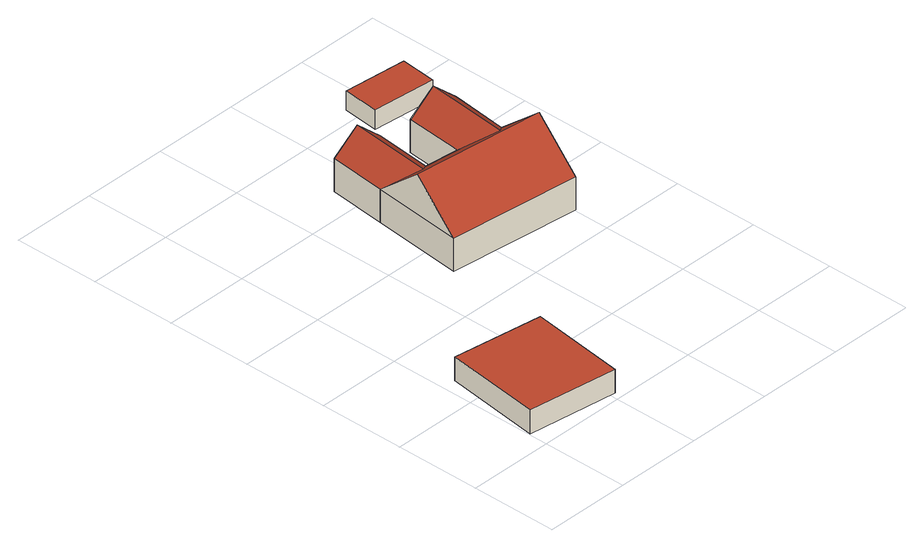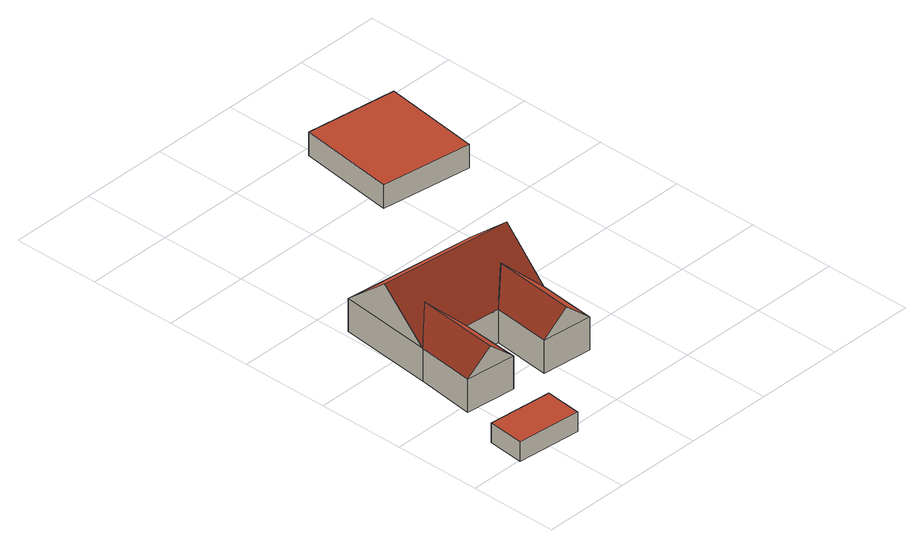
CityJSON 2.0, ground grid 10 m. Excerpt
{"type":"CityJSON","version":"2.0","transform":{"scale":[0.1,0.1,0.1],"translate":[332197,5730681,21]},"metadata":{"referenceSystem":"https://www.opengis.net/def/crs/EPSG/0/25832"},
"CityObjects":{
"building1":{"type":"Building","attributes":{"Geometrietyp2DReferenz":"3000","Gemeindeschluessel":"05170012","function":"31001_1313","roofType":"1000","measuredHeight":2.83},"geometry":[{"type":"Solid","lod":"2","boundaries":[[[[0,1,2,3]],[[4,5,1,0]],[[6,7,5,4]],[[3,2,7,6]],[[4,0,3,6]],[[1,5,7,2]]]],"semantics":{"surfaces":[{"type":"WallSurface"},{"type":"RoofSurface"},{"type":"GroundSurface"}],"values":[[0,0,0,0,1,2]]}}]},
"building2":{"type":"Building","attributes":{"Gemeindeschluessel":"05170012","Geometrietyp2DReferenz":"3000","function":"31001_1010"},"address":[{"country":"Germany","locality":"Hamminkeln","thoroughfareNumber":"3","thoroughfareName":"Am Schwarzen Wasser"},{"country":"Germany","locality":"Hamminkeln","thoroughfareNumber":"5","thoroughfareName":"Heuweg"}],"children":["building2-1","building2-2","building2-3"]},
"building2-1":{"type":"BuildingPart","attributes":{"roofType":"3100","measuredHeight":8.67},"parents":["building2"],"geometry":[{"type":"MultiSurface","lod":"2","boundaries":[[[8,9,10,11]],[[12,13,9,8]],[[11,10,14,15]],[[8,16,12]],[[15,17,11]],[[11,17,16,8]],[[12,16,17,15]],[[9,13,14,10]],[[18,19,20,21]],[[18,21,13,12]],[[14,20,19,15]]],"semantics":{"surfaces":[{"type":"WallSurface"},{"type":"RoofSurface"},{"type":"GroundSurface"},{"type":"ClosureSurface"}],"values":[0,0,0,0,0,1,1,2,0,3,3]}}]},
"building2-2":{"type":"BuildingPart","attributes":{"roofType":"5000","measuredHeight":6.55},"parents":["building2"],"geometry":[{"type":"Solid","lod":"2","boundaries":[[[[18,21,22,23]],[[24,25,13,12]],[[23,22,25,24]],[[18,26,12]],[[24,27,23]],[[23,27,26,18]],[[12,26,27,24]],[[21,13,25,22]],[[12,13,21,18]]]],"semantics":{"surfaces":[{"type":"WallSurface"},{"type":"RoofSurface"},{"type":"GroundSurface"},{"type":"ClosureSurface"}],"values":[[0,0,0,1,0,1,1,2,3]]}}]},
"building2-3":{"type":"BuildingPart","attributes":{"roofType":"5000","measuredHeight":6.57},"parents":["building2"],"geometry":[{"type":"Solid","lod":"2","boundaries":[[[[15,14,28,29]],[[30,31,20,19]],[[29,28,31,30]],[[15,32,19]],[[30,33,29]],[[29,33,32,15]],[[19,32,33,30]],[[14,20,31,28]],[[19,20,14,15]]]],"semantics":{"surfaces":[{"type":"WallSurface"},{"type":"RoofSurface"},{"type":"GroundSurface"},{"type":"ClosureSurface"}],"values":[[0,0,0,1,0,1,1,2,3]]}}]},
"building3":{"type":"Building","attributes":{"Geometrietyp2DReferenz":"3000","Gemeindeschluessel":"05170012","function":"31001_2723","roofType":"1000","measuredHeight":2.35},"address":[{"country":"Germany","locality":"Hamminkeln","thoroughfareNumber":"3","thoroughfareName":"Am Schwarzen Wasser"}],"geometry":[{"type":"Solid","lod":"2","boundaries":[[[[34,35,36,37]],[[38,39,35,34]],[[40,41,39,38]],[[37,36,41,40]],[[38,34,37,40]],[[35,39,41,36]]]],"semantics":{"surfaces":[{"type":"WallSurface"},{"type":"RoofSurface"},{"type":"GroundSurface"}],"values":[[0,0,0,0,1,2]]}}]}
},
"vertices":[
[107,9,29],[107,9,1],[122,121,1],[122,121,29],[2,23,29],[2,23,1],[17,136,29],[17,136,1],
[144,255,44],[144,255,5],[298,238,5],[298,238,44],[155,362,44],[155,362,5],[309,346,5],[309,346,44],[149,308,91],[304,292,91],[213,356,44],[253,352,44],[253,352,5],[213,356,5],
[220,423,5],[220,423,44],[162,429,44],[162,429,5],[181,330,70],[191,426,70],
[317,413,5],[317,413,44],[259,419,44],[259,419,5],[278,319,70],[288,416,70],
[338,463,28],[338,463,5],[342,505,5],[342,505,28],[264,470,28],[264,470,5],[268,512,28],[268,512,5]
]}
